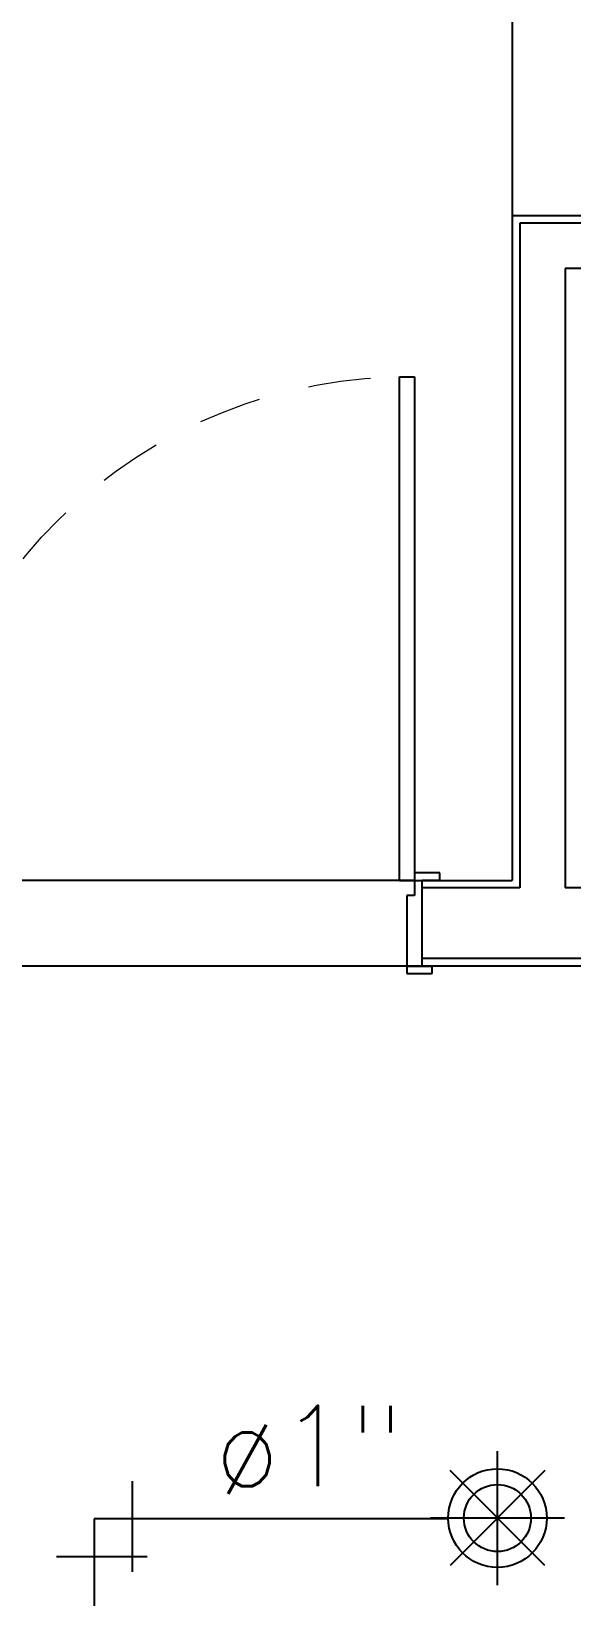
# Model space of a CAD drawing. Header units: millimetres. Extents: x 188.6 to 263.2, y 40.1 to 120.1.
# Drawn here: x 233.764 to 234.838, y 109.932 to 113.04 of the extents above; entities that cross this region are included whole.
import ezdxf

# ---------------------------------------------------------------- set-up
doc = ezdxf.new("R2010")
doc.units = ezdxf.units.MM
doc.set_wipeout_variables(frame=1)
doc.linetypes.add('_XREF_APTOS 605 E 606_R01$0$XREF-TIPO$0$HIDDEN2', pattern=[0.1875, 0.125, -0.0625])
for name, color, linetype in [('_XREF_APTOS 605 E 606_R01$0$E-MC-ESQUADRIAS', 2, 'Continuous'), ('_XREF_APTOS 605 E 606_R01$0$P-MC-PISO', 1, 'Continuous'), ('ARQ', 8, 'Continuous'), ('ARQ-BASE', 8, 'Continuous'), ('SPK', 10, 'Continuous'), ('SPK-CONEXAO', 10, 'Continuous'), ('SPK-INTERNO', 244, 'Continuous'), ('SPK-TEXTO', 7, 'Continuous'), ('SPK-TUBO-TETO', 12, 'Continuous')]:
    doc.layers.add(name, color=color, linetype=linetype)
doc.styles.add('60-75', font='romans.shx', dxfattribs={"height": 0.12})

# ---------------------------------------------------------------- blocks, each defined once
blk = doc.blocks.new('_XREF_APTOS 605 E 606_R01$0$23784628347')
at = {"layer": '_XREF_APTOS 605 E 606_R01$0$E-MC-ESQUADRIAS', "color": 8}
for p, q in [((149.9174, 21.4651), (149.8874, 21.4651)), ((149.8874, 21.4651), (149.8874, 20.4651)), ((149.9174, 20.4651), (149.9174, 21.4651)), ((149.8374, 20.4801), (149.8874, 20.4801)), ((149.8374, 20.4651), (149.8374, 20.4801)), ((149.8724, 20.4651), (149.8374, 20.4651)), ((149.8374, 20.4651), (149.8724, 20.4651)), ((149.8724, 20.2951), (149.8724, 20.4651)), ((149.8874, 20.4651), (149.8724, 20.4651)), ((149.8874, 20.4801), (149.8874, 20.4351)), ((149.9174, 20.4651), (149.8874, 20.4651)), ((149.8874, 20.4651), (149.9174, 20.4651)), ((150.8874, 20.4801), (150.9374, 20.4801)), ((150.8874, 20.4651), (150.8874, 20.4801)), ((150.8874, 20.4351), (150.8874, 20.4651)), ((150.9024, 20.4651), (150.8874, 20.4651)), ((150.9024, 20.4651), (150.9374, 20.4651)), ((150.9024, 20.4651), (150.9024, 20.2951)), ((150.9374, 20.4801), (150.9374, 20.4651)), ((149.8874, 20.4351), (149.9024, 20.4351)), ((149.9024, 20.4351), (149.9024, 20.2951)), ((150.8724, 20.4351), (150.8874, 20.4351)), ((150.8724, 20.2951), (150.8724, 20.4351)), ((149.8524, 20.2801), (149.8524, 20.2951)), ((149.9024, 20.2951), (149.8524, 20.2951)), ((149.9024, 20.2801), (149.8524, 20.2801)), ((149.9024, 20.2951), (149.9024, 20.2801)), ((150.8724, 20.2801), (150.8724, 20.2951)), ((150.9224, 20.2951), (150.8724, 20.2951)), ((150.9224, 20.2801), (150.8724, 20.2801)), ((150.9224, 20.2951), (150.9224, 20.2801))]:
    blk.add_line(p, q, dxfattribs=at)
at = {"layer": '_XREF_APTOS 605 E 606_R01$0$E-MC-ESQUADRIAS', "color": 8, "linetype": '_XREF_APTOS 605 E 606_R01$0$XREF-TIPO$0$HIDDEN2', "lineweight": 13}
blk.add_arc((149.9024, 20.4802), 0.985, 359.9934, 90.8726, dxfattribs=at)
at = {"layer": '_XREF_APTOS 605 E 606_R01$0$P-MC-PISO', "color": 8}
blk.add_line((149.8874, 20.4651), (150.8874, 20.4651), dxfattribs=at)
blk = doc.blocks.new('A$C1BFF5DEF')
at = {"layer": 'ARQ-BASE', "color": 8}
for p, q in [((35.8302, 4.5198), (35.8302, 3.6198)), ((35.8302, 3.6198), (35.8302, 2.2999)), ((36.0502, 3.6198), (35.8302, 3.6198)), ((35.8452, 3.6048), (35.8452, 2.2849)), ((36.0502, 3.6048), (35.8452, 3.6048)), ((35.9352, 3.5148), (35.9352, 2.2849)), ((36.0502, 3.5148), (35.9352, 3.5148)), ((35.6513, 2.1299), (35.6513, 2.2999)), ((35.6513, 2.2999), (35.8302, 2.2999)), ((35.8452, 2.2849), (35.6513, 2.2849)), ((37.9653, 2.2849), (35.9352, 2.2849)), ((37.8553, 2.1449), (35.6513, 2.1449)), ((37.8553, 2.1449), (35.9352, 2.1449)), ((37.84, 2.1299), (34.1803, 2.1299))]:
    blk.add_line(p, q, dxfattribs=at)
at = {"layer": 'ARQ-BASE', "color": 8, "xscale": -1}
blk.add_blockref('_XREF_APTOS 605 E 606_R01$0$23784628347', (185.5237, -18.1652), dxfattribs=at)
blk = doc.blocks.new('J')
for p, q in [((-0.1, -0.1), (-0.1, 0.14)), ((-0.14, 0.1), (0.1, 0.1))]:
    blk.add_line(p, q)
blk = doc.blocks.new('SPK')
blk.add_wipeout([(-0.0692, 0.0692), (-0.0673, 0.0711), (-0.0673, 0.0711), (-0.0658, 0.0724), (-0.0658, 0.0724), (-0.0636, 0.0744), (-0.0636, 0.0744), (-0.0618, 0.0759), (-0.0618, 0.0759), (-0.0596, 0.0776), (-0.0596, 0.0776), (-0.0579, 0.0789), (-0.0579, 0.0789), (-0.0546, 0.0813), (-0.0546, 0.0813), (-0.0525, 0.0826), (-0.0507, 0.0837), (-0.0507, 0.0837), (-0.0481, 0.0852), (-0.0481, 0.0852), (-0.0453, 0.0868), (-0.0453, 0.0868), (-0.0431, 0.0879), (-0.0416, 0.0886), (-0.0399, 0.0894), (-0.0399, 0.0894), (-0.0364, 0.0908), (-0.0364, 0.0908), (-0.0341, 0.0917), (-0.0318, 0.0926), (-0.0302, 0.0931), (-0.0281, 0.0938), (-0.0266, 0.0942), (-0.0266, 0.0942), (-0.0244, 0.0948), (-0.0226, 0.0952), (-0.0226, 0.0952), (-0.0203, 0.0957), (-0.0203, 0.0957), (-0.0183, 0.0961), (-0.0183, 0.0961), (-0.0148, 0.0968), (-0.0148, 0.0968), (-0.0114, 0.0972), (-0.01, 0.0974), (-0.0083, 0.0975), (-0.0083, 0.0975), (-0.0058, 0.0977), (-0.0047, 0.0978), (-0.0047, 0.0978), (-0.0027, 0.0978), (-0.0027, 0.0978), (-0.001, 0.0979), (-0.001, 0.0979), (0, 0.0979), (0.0016, 0.0979), (0.0038, 0.0978), (0.0038, 0.0978), (0.0084, 0.0975), (0.0113, 0.0972), (0.0113, 0.0972), (0.0155, 0.0966), (0.0175, 0.0963), (0.0175, 0.0963), (0.0207, 0.0957), (0.0228, 0.0952), (0.0248, 0.0947), (0.0248, 0.0947), (0.0274, 0.094), (0.0274, 0.094), (0.0306, 0.093), (0.0324, 0.0924), (0.0324, 0.0924), (0.0354, 0.0912), (0.0373, 0.0905), (0.0373, 0.0905), (0.0398, 0.0894), (0.0422, 0.0883), (0.0422, 0.0883), (0.0451, 0.0869), (0.0469, 0.0859), (0.049, 0.0847), (0.0513, 0.0833), (0.053, 0.0823), (0.0549, 0.081), (0.0566, 0.0798), (0.0566, 0.0798), (0.0592, 0.078), (0.0615, 0.0762), (0.0659, 0.0724), (0.0669, 0.0714), (0.0669, 0.0714), (0.0692, 0.0692), (0.0692, 0.0692), (0.0692, 0.0692), (0.0692, 0.0692), (0.0717, 0.0667), (0.0717, 0.0667), (0.0739, 0.0642), (0.0739, 0.0642), (0.0753, 0.0626), (0.0753, 0.0626), (0.0765, 0.0611), (0.0765, 0.0611), (0.0785, 0.0585), (0.0785, 0.0585), (0.0805, 0.0556), (0.0805, 0.0556), (0.0805, 0.0556), (0.0826, 0.0526), (0.0826, 0.0526), (0.0841, 0.05), (0.0841, 0.05), (0.0855, 0.0476), (0.0865, 0.0458), (0.0865, 0.0458), (0.0877, 0.0434), (0.0877, 0.0434), (0.0877, 0.0434), (0.089, 0.0407), (0.089, 0.0407), (0.0901, 0.0382), (0.0901, 0.0382), (0.0915, 0.0348), (0.0915, 0.0348), (0.0927, 0.0315), (0.0932, 0.0298), (0.0938, 0.028), (0.0938, 0.028), (0.0938, 0.028), (0.0948, 0.0246), (0.0948, 0.0246), (0.0948, 0.0246), (0.0952, 0.0228), (0.0952, 0.0228), (0.0957, 0.0206), (0.0961, 0.0188), (0.0964, 0.0169), (0.0967, 0.0153), (0.0969, 0.0135), (0.0969, 0.0135), (0.0972, 0.0113), (0.0972, 0.0113), (0.0975, 0.0085), (0.0975, 0.0085), (0.0978, 0.005), (0.0978, 0.005), (0.0979, 0.0023), (0.0979, 0.0023), (0.0979, 0), (0.0979, 0), (0.0978, -0.0048), (0.0978, -0.0048), (0.0976, -0.0077), (0.0973, -0.0103), (0.0973, -0.0103), (0.0968, -0.0148), (0.0968, -0.0148), (0.0959, -0.0195), (0.0959, -0.0195), (0.0949, -0.0238), (0.0949, -0.0238), (0.094, -0.0272), (0.094, -0.0272), (0.093, -0.0305), (0.093, -0.0305), (0.0911, -0.0357), (0.0911, -0.0357), (0.0897, -0.0391), (0.0897, -0.0391), (0.088, -0.0429), (0.088, -0.0429), (0.0861, -0.0466), (0.0844, -0.0496), (0.082, -0.0534), (0.082, -0.0534), (0.0794, -0.0572), (0.0776, -0.0596), (0.0776, -0.0596), (0.074, -0.0641), (0.074, -0.0641), (0.074, -0.0641), (0.069, -0.069), (0.0692, -0.0692), (0.0675, -0.0709), (0.0675, -0.0709), (0.0664, -0.0719), (0.0651, -0.0731), (0.064, -0.0741), (0.0627, -0.0752), (0.061, -0.0766), (0.0597, -0.0776), (0.0584, -0.0785), (0.0564, -0.08), (0.0546, -0.0813), (0.053, -0.0823), (0.0515, -0.0833), (0.0488, -0.0849), (0.0465, -0.0862), (0.0443, -0.0873), (0.0415, -0.0887), (0.0389, -0.0898), (0.037, -0.0907), (0.0339, -0.0918), (0.0339, -0.0918), (0.0315, -0.0927), (0.0283, -0.0937), (0.0244, -0.0948), (0.0216, -0.0955), (0.019, -0.096), (0.0154, -0.0967), (0.0126, -0.0971), (0.0101, -0.0974), (0.0064, -0.0977), (0.0029, -0.0979), (0, -0.0979), (-0.0021, -0.0979), (-0.0084, -0.0975), (-0.0131, -0.097), (-0.0169, -0.0964), (-0.019, -0.096), (-0.0218, -0.0954), (-0.0218, -0.0954), (-0.0256, -0.0945), (-0.0275, -0.094), (-0.0305, -0.093), (-0.0342, -0.0917), (-0.0367, -0.0908), (-0.0398, -0.0894), (-0.044, -0.0874), (-0.0451, -0.0869), (-0.0481, -0.0853), (-0.0511, -0.0835), (-0.053, -0.0823), (-0.0553, -0.0808), (-0.059, -0.0781), (-0.0603, -0.0771), (-0.0619, -0.0759), (-0.064, -0.0741), (-0.0665, -0.0718), (-0.0676, -0.0708), (-0.0692, -0.0692), (-0.0718, -0.0665), (-0.0755, -0.0623), (-0.0755, -0.0623), (-0.0792, -0.0576), (-0.0792, -0.0576), (-0.0813, -0.0545), (-0.0813, -0.0545), (-0.0848, -0.0489), (-0.0865, -0.0458), (-0.0865, -0.0458), (-0.0865, -0.0458), (-0.0891, -0.0406), (-0.0891, -0.0406), (-0.0912, -0.0355), (-0.0912, -0.0355), (-0.093, -0.0306), (-0.093, -0.0306), (-0.0944, -0.0259), (-0.0953, -0.0222), (-0.0962, -0.0181), (-0.0967, -0.015), (-0.0972, -0.0118), (-0.0976, -0.007), (-0.0978, -0.0044), (-0.0979, 0), (-0.0978, 0.0032), (-0.0977, 0.0066), (-0.0977, 0.0066), (-0.0974, 0.01), (-0.0974, 0.01), (-0.0969, 0.0136), (-0.0965, 0.0165), (-0.096, 0.019), (-0.0954, 0.022), (-0.0947, 0.0246), (-0.094, 0.0273), (-0.0932, 0.03), (-0.0932, 0.03), (-0.0919, 0.0338), (-0.0919, 0.0338), (-0.0891, 0.0405), (-0.0878, 0.0433), (-0.0865, 0.0458), (-0.0842, 0.0499), (-0.0842, 0.0499), (-0.0842, 0.0499), (-0.0819, 0.0537), (-0.0819, 0.0537), (-0.0794, 0.0572), (-0.0794, 0.0572), (-0.0758, 0.062), (-0.0758, 0.062), (-0.0725, 0.0658), (-0.0691, 0.0691)]).dxf.layer = 'SPK'
at = {"layer": 'SPK'}
blk.add_circle((0, 0), 0.0979, dxfattribs=at)
at = {"layer": 'SPK-INTERNO'}
for p, q in [((0, 0.1332), (0, -0.1332)), ((-0.0942, 0.0942), (0.0942, -0.0942)), ((-0.0942, -0.0942), (0.0942, 0.0942)), ((-0.1332, 0), (0.1332, 0))]:
    blk.add_line(p, q, dxfattribs=at)
blk.add_circle((0, 0), 0.0666, dxfattribs=at)

msp = doc.modelspace()

# ---------------------------------------------------------------- block references
at = {"layer": 'ARQ'}
msp.add_blockref('A$C1BFF5DEF', (198.8891, 109.0543), dxfattribs=at)

# ---------------------------------------------------------------- next in the draw order: linework, layer by layer
at = {"layer": 'SPK-TUBO-TETO'}
for p, q in [((234.6895, 110.0863), (233.8895, 110.0863)), ((233.8895, 110.0863), (233.8895, 108.4365))]:
    msp.add_line(p, q, dxfattribs=at)

# ---------------------------------------------------------------- next in the draw order: block references
at = {"layer": 'SPK-CONEXAO', "xscale": 0.75, "yscale": 0.75, "zscale": 0.75, "rotation": 180}
msp.add_blockref('J', (233.8895, 110.0863), dxfattribs=at)

# ---------------------------------------------------------------- next in the draw order: texts
at = {"layer": 'SPK-TEXTO', "style": '60-75'}
msp.add_text('ø1"', height=0.16, dxfattribs=at).set_placement((234.1278, 110.1513))

# ---------------------------------------------------------------- next in the draw order: block references
at = {"layer": 'SPK', "rotation": 180}
msp.add_blockref('SPK', (234.6901, 110.0881), dxfattribs=at)

doc.saveas('drawing.dxf')
